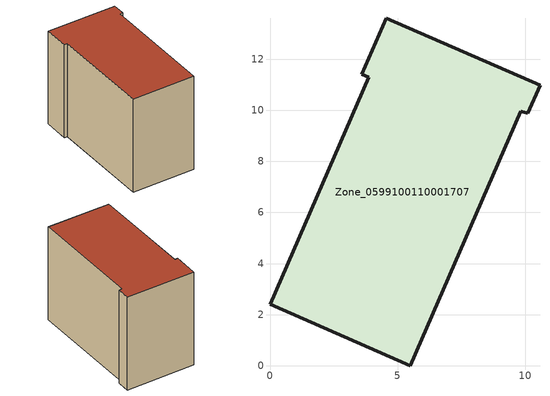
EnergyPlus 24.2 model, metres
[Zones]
Zone_0599100110001707
 floor ground (C_G): 4.55,13.61 10.58,10.99 10.1,9.88 9.82,9.96 5.5,0 0,2.4 3.86,11.3 3.6,11.41 z0.52
 wall outside (C_F): 5.5,0 9.82,9.96 10.1,9.88 10.58,10.99 4.55,13.61 3.6,11.41 3.86,11.3 0,2.4 5.5,0 z0.52:9.74
 roof outside (C_R): 3.86,11.3 0,2.4 5.5,0 9.82,9.96 10.1,9.88 10.58,10.99 4.55,13.61 3.6,11.41 z9.74
[BUILDING]
Pand.0599100110001707: North Axis=0; Terrain=City; Loads Convergence Tolerance Value=0.04; Temperature Convergence Tolerance Value=0.4; Solar Distribution=FullExterior; Maximum Number of Warmup Days=25; Minimum Number of Warmup Days=1
[Site:Location]
Rotterdam.The.Hague.AP_ZH_NLD Design_Conditions: Latitude=51.96; Longitude=4.45; Time Zone=1; Elevation=-4.5
[SITE:GROUNDTEMPERATURE:BUILDINGSURFACE]
18, 18, 18, 18, 18, 18, 18, 18, 18, 18, 18, 18
[MATERIAL] Thermal Absorptance=0.9; Solar Absorptance=0.7; Visible Absorptance=0.7
Name | Roughness | Thickness | Conductivity | Density | Specific Heat
G.TI.2015-2018 | MediumSmooth | 0.15 | 0.0428571 | 540 | 1210
F.TI.2015-2018 | Rough | 0.3 | 0.0666667 | 1920 | 840
R.TI.2015-2018 | MediumRough | 0.2 | 0.0333333 | 1500 | 1000
[CONSTRUCTION]
C_G: G.TI.2015-2018
C_F: F.TI.2015-2018
C_R: R.TI.2015-2018
[ZONE]
Zone_0599100110001707: Type=1; Multiplier=1; Ceiling Height=Autocalculate; Volume=Autocalculate; Floor Area=autocalculate; Part of Total Floor Area=Yes
[ZONEINFILTRATION:DESIGNFLOWRATE]
Infil_Zone_0599100110001707: Zone or ZoneList or Space or SpaceList=Zone_0599100110001707; Schedule=AlwaysOn; Design Flow Rate Calculation Method=Flow/Area; Flow Rate per Floor Area=0.0015; Constant Term Coefficient=1; Temperature Term Coefficient=0; Velocity Term Coefficient=0; Velocity Squared Term Coefficient=0
[HVACTEMPLATE:ZONE:IDEALLOADSAIRSYSTEM]
Zone_0599100110001707: Maximum Heating Supply Air Temperature=50; Minimum Cooling Supply Air Temperature=13; Maximum Heating Supply Air Humidity Ratio=0.0156; Minimum Cooling Supply Air Humidity Ratio=0.0077; Heating Limit=NoLimit; Cooling Limit=NoLimit; Dehumidification Control Type=ConstantSensibleHeatRatio; Cooling Sensible Heat Ratio=0.7; Dehumidification Setpoint=60; Humidification Control Type=None; Humidification Setpoint=30; Outdoor Air Method=None; Outdoor Air Flow Rate per Person=0.00944; Outdoor Air Flow Rate per Zone Floor Area=0; Outdoor Air Flow Rate per Zone=0; Demand Controlled Ventilation Type=None; Outdoor Air Economizer Type=NoEconomizer; Heat Recovery Type=None; Sensible Heat Recovery Effectiveness=0.7; Latent Heat Recovery Effectiveness=0.65
[ZONECONTROL:THERMOSTAT]
ThermostatControl_Zone_0599100110001707: Zone or ZoneList=Zone_0599100110001707; Control Type Schedule=DualSetpointControlType; Control 1=Thermostat_Zone_0599100110001707; Temperature Difference Between Cutout And Setpoint=0
[THERMOSTATSETPOINT:DUALSETPOINT]
Thermostat_Zone_0599100110001707: Heating Setpoint Temperature Schedule=HeatingSetpoint_Zone_0599100110001707; Cooling Setpoint Temperature Schedule=CoolingSetpoint_Zone_0599100110001707
[SCHEDULE:COMPACT]
HeatingSetpoint_Zone_0599100110001707: Through: 12/31, For: AllDays, Until: 24:00, 21
CoolingSetpoint_Zone_0599100110001707: Through: 12/31, For: AllDays, Until: 24:00, 24
DualSetpointControlType: Through: 12/31, For: AllDays, Until: 24:00, 4
AlwaysOn: Through: 12/31, For: AllDays, Until: 24:00, 1
